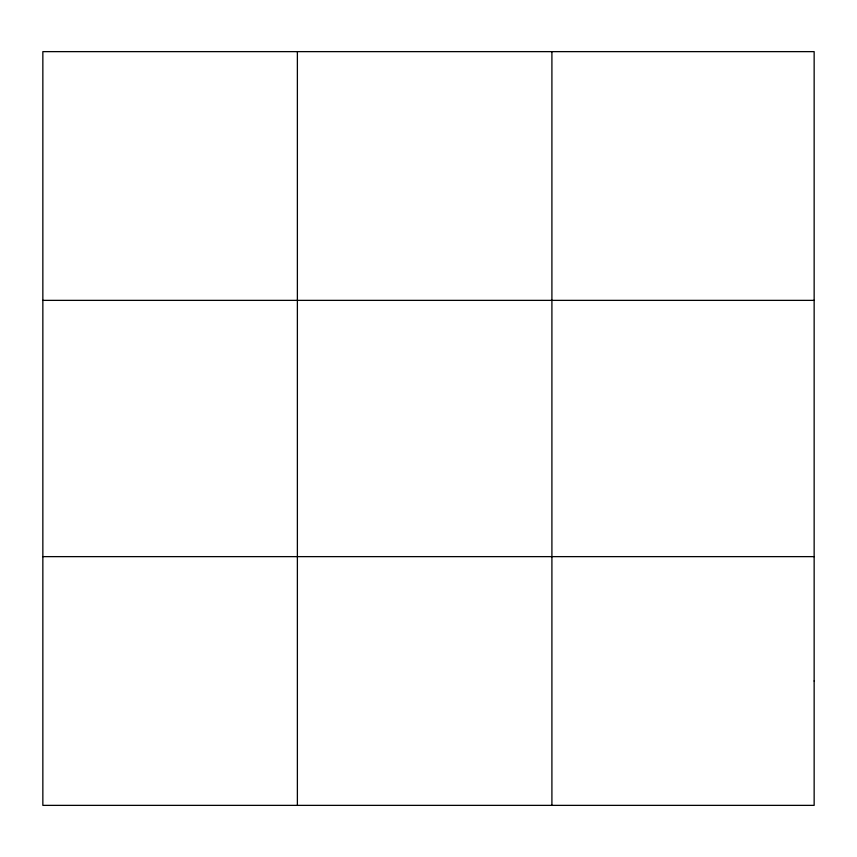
<?xml version="1.0" encoding="UTF-8"?>
<svg xmlns="http://www.w3.org/2000/svg" width="857" height="857" viewBox="0 0 857 857"><rect width="100%" height="100%" fill="white"/><g stroke="black" fill="none" stroke-linecap="round" stroke-linejoin="round"><path stroke-width="1.29" d="M297.379 51.634L297.379 805.366M551.908 51.634L551.908 805.366M42.85 300.368L814.15 300.368M42.85 556.632L814.15 556.632M814.15 680.994L814.15 805.366L42.85 805.366L42.85 51.634L814.15 51.634L814.15 680.994"/></g></svg>
